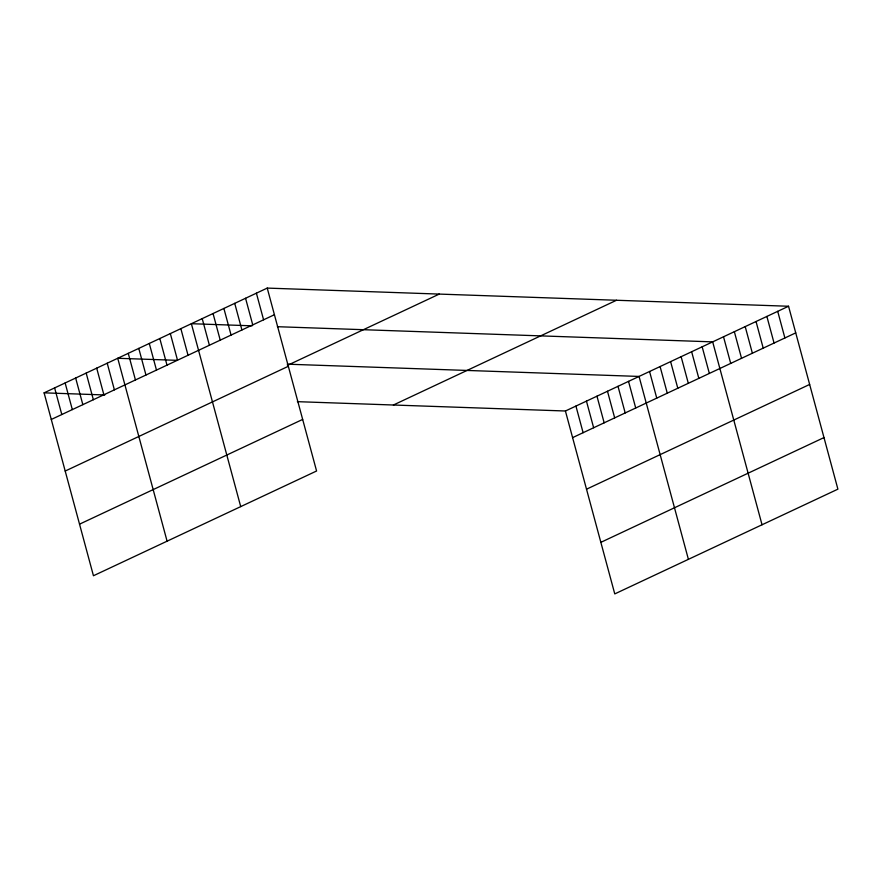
<?xml version="1.0" encoding="UTF-8"?>
<svg xmlns="http://www.w3.org/2000/svg" width="882" height="882" viewBox="0 0 882 882"><rect width="100%" height="100%" fill="white"/><g stroke="black" fill="none" stroke-linecap="round" stroke-linejoin="round"><path stroke-width="1.32" d="M267.235 288.094L316.583 470.999L93.448 575.748L44.1 392.843L267.235 288.094L788.552 306.252L837.9 489.157L614.765 593.906L565.417 411.001L297.366 401.663M51.288 419.468L274.423 314.72M287.433 365.368L439.269 294.081M65.202 471.043L288.337 366.284M79.534 524.173L302.669 419.424M393.383 405.014L616.518 300.255M565.417 411.001L788.552 306.252M572.594 437.637L795.729 332.878M586.508 489.201L809.643 384.453M600.851 542.342L823.986 437.582M252.087 325.822L191.372 323.705L240.72 506.61M277.389 326.704L712.678 341.874L762.037 524.768M177.183 360.341L117.736 358.279L167.084 541.173M287.234 364.178L639.053 376.438L688.401 559.342M44.1 392.843L104.815 394.96M777.715 311.346L784.892 337.971M766.877 316.429L774.054 343.054M756.039 321.522L763.217 348.147M745.202 326.605L752.379 353.23M734.353 331.698L741.542 358.324M723.516 336.781L730.704 363.406M702.16 346.802L709.348 373.439M691.642 351.742L698.831 378.378M681.125 356.681L688.313 383.306M670.607 361.62L677.795 388.245M660.089 366.559L667.266 393.185M649.571 371.498L656.748 398.124M628.524 381.377L635.713 408.002M618.006 386.316L625.195 412.941M607.489 391.255L614.677 417.881M596.971 396.194L604.159 422.82M586.453 401.134L593.641 427.759M575.935 406.073L583.112 432.698M256.397 293.177L263.586 319.802M245.56 298.27L252.748 324.896M234.722 303.353L241.911 329.978M223.885 308.446L231.073 335.072M213.047 313.529L220.235 340.154M202.21 318.623L209.398 345.248M180.854 328.644L188.031 355.27M170.336 333.583L177.514 360.209M159.807 338.523L166.996 365.148M149.29 343.462L156.478 370.087M138.772 348.401L145.96 375.026M128.254 353.34L135.442 379.966M107.218 363.208L114.395 389.844M96.7 368.147L103.878 394.783M86.182 373.086L93.36 399.722M75.654 378.025L82.842 404.651M65.136 382.964L72.324 409.59M54.618 387.904L61.806 414.529"/></g></svg>
